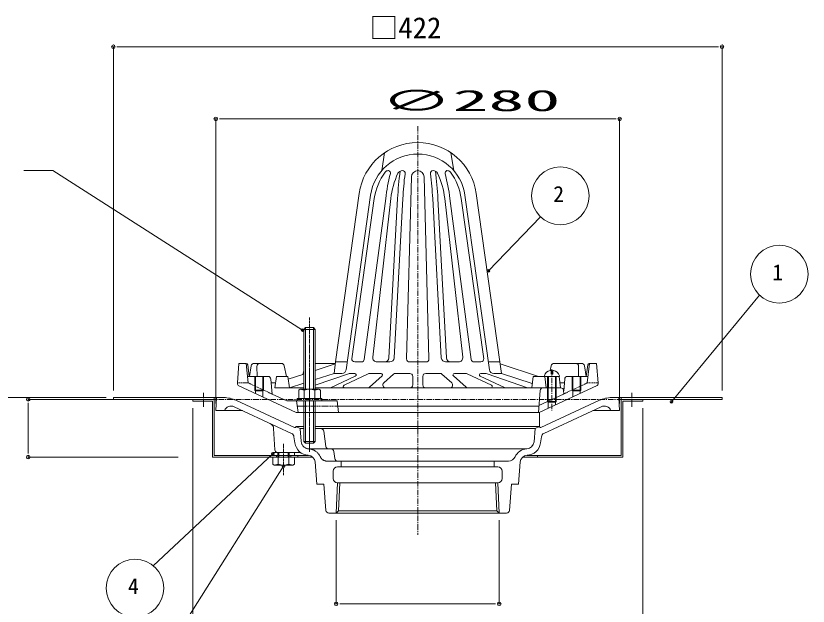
# Model space of a CAD drawing. Units: millimetres, scale not verified. Extents: x -1380 to 1380, y -955 to 955.
# Drawn here: x -729 to -179, y -646 to -237 of the extents above; entities that cross this region are included whole.
import ezdxf
from ezdxf.enums import TextEntityAlignment as Align

# ---------------------------------------------------------------- set-up
doc = ezdxf.new("R2010")
doc.units = ezdxf.units.MM
doc.header["$LTSCALE"] = 3
for name, pattern in [('USER1', [2, 1.25, -0.25, 0.25, -0.25]), ('USER2', [0.375, 0.25, -0.125]), ('USER3', [0.1875, 0.125, -0.0625]), ('USER4', [1.125, 0.75, -0.125, 0.125, -0.125])]:
    doc.linetypes.add(name, pattern=pattern)
for name, color, linetype, lineweight in [('0-0_0', 7, 'Continuous', 15), ('0-2_L-2', 7, 'Continuous', 18), ('0-3_L-1', 7, 'Continuous', 18), ('0-4_L-5', 2, 'USER1', 18), ('0-5_L-3', 7, 'Continuous', 18), ('0-6_L-6', 8, 'Continuous', 18), ('0-9_SUNPO', 7, 'Continuous', 18), ('0-B_L-1a', 3, 'Continuous', 18), ('0-C_L-1b', 150, 'Continuous', 18)]:
    doc.layers.add(name, color=color, linetype=linetype, lineweight=lineweight)
doc.styles.add('ＭＳ ゴシック', font='')
doc.styles.get('ＭＳ ゴシック').set_extended_font_data('MS Gothic')

msp = doc.modelspace()

# ---------------------------------------------------------------- linework, layer by layer
at = {"layer": '0-0_0'}
for p, q in [((-662.201, -258.129), (-659.701, -258.129)), ((-658.451, -258.129), (-655.951, -258.129)), ((-241.451, -258.129), (-243.951, -258.129)), ((-237.701, -258.129), (-240.201, -258.129)), ((-591.201, -308.129), (-588.701, -308.129)), ((-587.451, -308.129), (-584.951, -308.129)), ((-312.451, -308.129), (-314.951, -308.129)), ((-308.701, -308.129), (-311.201, -308.129)), ((-401.595, -414.011), (-400.294, -412.661)), ((-528.921, -454.939), (-530.501, -453.931)), ((-719.98, -501.223), (-719.98, -503.723)), ((-719.98, -504.973), (-719.98, -507.473)), ((-274.547, -504.997), (-273.355, -503.549)), ((-719.98, -539.973), (-719.98, -537.473)), ((-719.98, -543.723), (-719.98, -541.223)), ((-549.766, -539.633), (-551.136, -540.913)), ((-542.45, -547.981), (-543.452, -549.566)), ((-507.716, -644.176), (-505.216, -644.176)), ((-503.966, -644.176), (-501.466, -644.176)), ((-395.936, -644.176), (-398.436, -644.176)), ((-392.186, -644.176), (-394.686, -644.176))]:
    msp.add_line(p, q, dxfattribs=at)
for centre, radius in [((-660.951, -258.129), 1.25), ((-238.951, -258.129), 1.25), ((-589.951, -308.129), 1.25), ((-309.951, -308.129), 1.25), ((-400.945, -413.336), 0.938), ((-529.711, -454.435), 0.938), ((-719.98, -502.473), 1.25), ((-273.951, -504.273), 0.938), ((-719.98, -542.473), 1.25), ((-550.451, -540.273), 0.938), ((-542.951, -548.773), 0.938), ((-506.466, -644.176), 1.25), ((-393.436, -644.176), 1.25)]:
    msp.add_circle(centre, radius, dxfattribs=at)
at = {"layer": '0-2_L-2'}
for p, q in [((-547.951, -541.273), (-547.951, -542.473)), ((-537.951, -541.273), (-537.951, -542.473)), ((-532.951, -541.273), (-525.597, -541.273)), ((-532.951, -542.473), (-522.814, -542.473)), ((-366.951, -542.473), (-377.088, -542.473)), ((-366.951, -541.273), (-374.305, -541.273))]:
    msp.add_line(p, q, dxfattribs=at)
for points in [[(-605.951, -502.473), (-590.951, -502.473), (-590.951, -541.273), (-532.951, -541.273), (-532.951, -542.473), (-592.151, -542.473), (-592.151, -503.673), (-605.951, -503.673)], [(-293.951, -502.473), (-308.951, -502.473), (-308.951, -541.273), (-366.951, -541.273), (-366.951, -542.473), (-307.751, -542.473), (-307.751, -503.673), (-293.951, -503.673)]]:
    msp.add_lwpolyline(points, close=True, dxfattribs=at)
at = {"layer": '0-3_L-1'}
for p, q in [((-590.951, -501.273), (-589.451, -501.273)), ((-590.951, -501.273), (-589.451, -501.273)), ((-590.951, -502.473), (-589.518, -502.473)), ((-590.951, -502.473), (-589.518, -502.473)), ((-308.951, -501.273), (-310.451, -501.273)), ((-308.951, -501.273), (-310.451, -501.273)), ((-308.951, -502.473), (-310.384, -502.473)), ((-308.951, -502.473), (-310.384, -502.473))]:
    msp.add_line(p, q, dxfattribs=at)
for points in [[(-660.951, -502.473), (-590.951, -502.473), (-590.951, -501.273), (-660.951, -501.273)], [(-660.951, -502.473), (-590.951, -502.473), (-590.951, -501.273), (-660.951, -501.273)], [(-238.951, -502.473), (-308.951, -502.473), (-308.951, -501.273), (-238.951, -501.273)], [(-238.951, -502.473), (-308.951, -502.473), (-308.951, -501.273), (-238.951, -501.273)]]:
    msp.add_lwpolyline(points, close=True, dxfattribs=at)
at = {"layer": '0-4_L-5'}
for p, q in [((-449.951, -313.07), (-449.951, -596.273)), ((-524.951, -538.773), (-524.951, -478.07)), ((-356.894, -481.491), (-356.894, -510.279)), ((-598.451, -497.973), (-598.451, -507.573)), ((-598.451, -497.973), (-598.451, -507.573)), ((-301.451, -497.973), (-301.451, -507.573)), ((-301.451, -497.973), (-301.451, -507.573)), ((-605.951, -502.473), (-293.951, -502.473))]:
    msp.add_line(p, q, dxfattribs=at)
at = {"layer": '0-5_L-3', "color": 2, "linetype": 'USER4'}
for p, q in [((-524.951, -537.773), (-524.951, -445.747)), ((-542.951, -533.273), (-542.951, -554.973))]:
    msp.add_line(p, q, dxfattribs=at)
at = {"layer": '0-5_L-3'}
for p, q in [((-528.951, -453.973), (-520.951, -453.973)), ((-357.494, -485.025), (-357.494, -482.534)), ((-356.294, -482.534), (-356.294, -485.025)), ((-362.098, -486.263), (-362.144, -486.525)), ((-362.144, -486.525), (-351.644, -486.525)), ((-359.894, -486.525), (-359.894, -494.525)), ((-359.352, -494.525), (-359.352, -486.525)), ((-356.294, -485.025), (-357.494, -485.025)), ((-354.435, -494.525), (-354.435, -486.525)), ((-353.894, -486.525), (-353.894, -494.525)), ((-351.69, -486.263), (-351.644, -486.525)), ((-531.451, -495.498), (-528.704, -496.075)), ((-528.704, -496.075), (-528.704, -501.998)), ((-521.198, -496.075), (-518.451, -495.498)), ((-521.198, -496.075), (-521.198, -501.998)), ((-589.451, -501.273), (-589.951, -510.273)), ((-584.385, -501.273), (-589.451, -501.273)), ((-575.933, -503.147), (-535.447, -522.026)), ((-323.97, -503.147), (-364.455, -522.026)), ((-315.517, -501.273), (-310.451, -501.273)), ((-310.451, -501.273), (-309.951, -510.273)), ((-571.388, -510.273), (-589.951, -510.273)), ((-577.215, -507.556), (-537.395, -526.124)), ((-322.687, -507.556), (-362.507, -526.124)), ((-328.514, -510.273), (-309.951, -510.273)), ((-534.451, -521.392), (-528.951, -521.392)), ((-520.951, -521.387), (-449.951, -521.387)), ((-365.451, -521.387), (-449.951, -521.387)), ((-379.711, -521.387), (-449.951, -521.387)), ((-368.451, -522.773), (-365.451, -521.387)), ((-549.825, -522.628), (-549.051, -537.378)), ((-517.097, -522.773), (-520.951, -522.773)), ((-449.951, -522.773), (-517.097, -522.773)), ((-515.116, -524.5), (-513.663, -535.046)), ((-449.951, -522.773), (-368.451, -522.773)), ((-368.451, -522.773), (-369.219, -532.024)), ((-535.728, -528.375), (-535.141, -532.638)), ((-528.951, -531.573), (-520.951, -531.573)), ((-364.174, -528.375), (-364.761, -532.638)), ((-511.682, -536.773), (-510.121, -536.773)), ((-510.121, -536.773), (-449.951, -536.773)), ((-374.493, -536.773), (-449.951, -536.773)), ((-547.053, -539.273), (-531.234, -539.273)), ((-546.951, -539.273), (-546.951, -542.473)), ((-546.704, -547.396), (-546.704, -542.473)), ((-539.198, -547.396), (-539.198, -542.473)), ((-538.951, -542.473), (-538.951, -539.273)), ((-508.14, -538.5), (-507.445, -543.546)), ((-549.451, -547.973), (-546.704, -547.396)), ((-539.198, -547.396), (-536.451, -547.973)), ((-519.951, -561.273), (-521.106, -545.875)), ((-502.951, -545.273), (-505.463, -545.273)), ((-505.451, -549.273), (-502.951, -549.273)), ((-449.951, -545.273), (-502.951, -545.273)), ((-502.951, -549.273), (-502.951, -545.273)), ((-502.951, -549.273), (-449.951, -549.273)), ((-449.951, -545.273), (-396.951, -545.273)), ((-396.951, -549.273), (-449.951, -549.273)), ((-396.951, -549.273), (-396.951, -545.273)), ((-396.951, -545.273), (-387.022, -545.273)), ((-394.451, -549.273), (-396.951, -549.273)), ((-379.951, -561.273), (-378.796, -545.875)), ((-508.451, -552.273), (-508.451, -557.273)), ((-391.451, -552.273), (-391.451, -557.273)), ((-449.951, -560.273), (-505.451, -560.273)), ((-449.951, -560.273), (-394.451, -560.273)), ((-504.892, -579.773), (-503.953, -560.346)), ((-395.01, -579.773), (-395.949, -560.346)), ((-511.595, -581.273), (-506.466, -581.273)), ((-504.892, -579.773), (-506.466, -581.273)), ((-504.892, -579.773), (-449.951, -579.773)), ((-395.01, -579.773), (-449.951, -579.773)), ((-395.01, -579.773), (-393.436, -581.273)), ((-388.307, -581.273), (-393.436, -581.273))]:
    msp.add_line(p, q, dxfattribs=at)
at = {"layer": '0-5_L-3', "color": 4}
for p, q in [((-527.751, -452.773), (-527.751, -495.498)), ((-522.151, -452.773), (-522.151, -495.498)), ((-527.751, -532.773), (-527.751, -503.598)), ((-522.151, -532.773), (-522.151, -503.598))]:
    msp.add_line(p, q, dxfattribs=at)
at = {"layer": '0-5_L-3', "color": 4, "linetype": 'USER3'}
for p, q in [((-531.451, -522.773), (-530.683, -532.024)), ((-511.682, -536.773), (-525.549, -536.764)), ((-505.463, -545.273), (-512.88, -545.273))]:
    msp.add_line(p, q, dxfattribs=at)
at = {"layer": '0-5_L-3', "color": 6}
for p, q in [((-546.251, -539.273), (-546.251, -542.473)), ((-539.651, -539.273), (-539.651, -542.473))]:
    msp.add_line(p, q, dxfattribs=at)
at = {"layer": '0-5_L-3'}
for points in [[(-528.951, -495.498), (-528.951, -453.973), (-527.751, -452.773), (-522.151, -452.773), (-520.951, -453.973), (-520.951, -495.498)], [(-528.951, -503.598), (-528.951, -531.573), (-527.751, -532.773), (-522.151, -532.773), (-520.951, -531.573), (-520.951, -503.598)], [(-528.951, -522.773), (-531.451, -522.773), (-534.451, -521.387)], [(-449.951, -581.273), (-506.466, -581.273), (-505.451, -560.273)], [(-449.951, -581.273), (-393.436, -581.273), (-394.451, -560.273)], [(-513.59, -579.423), (-514.951, -561.273), (-519.951, -561.273)], [(-386.312, -579.423), (-384.951, -561.273), (-379.951, -561.273)]]:
    msp.add_lwpolyline(points, dxfattribs=at)
for points in [[(-518.451, -495.498), (-517.451, -496.075), (-517.451, -501.998), (-532.451, -501.998), (-532.451, -496.075), (-531.451, -495.498)], [(-516.451, -501.998), (-516.451, -503.598), (-533.451, -503.598), (-533.451, -501.998)], [(-550.451, -541.273), (-535.451, -541.273), (-535.451, -539.273), (-550.451, -539.273)], [(-550.451, -542.473), (-550.451, -547.396), (-549.451, -547.973), (-536.451, -547.973), (-535.451, -547.396), (-535.451, -542.473)]]:
    msp.add_lwpolyline(points, close=True, dxfattribs=at)
for centre, radius, start, end in [((-357.666, -487.044), 4.5, 92.85539, 170), ((-356.894, -502.525), 20, 91.71913, 92.85539), ((-356.894, -502.525), 20, 87.14461, 88.28087), ((-356.122, -487.044), 4.5, 10, 87.14461), ((-524.951, -507.983), 12.485, 72.50768, 107.49232), ((-584.385, -521.273), 20, 65, 90), ((-315.517, -521.273), 20, 90, 115), ((-579.297, -512.102), 5, 65.38862, 158.55076), ((-320.605, -512.102), 5, 21.44924, 114.61138), ((-553.82, -522.837), 4, 3.00559, 65), ((-535.151, -521.392), 0.7, 245, 360), ((-364.751, -521.392), 0.7, 180, 295), ((-538.7, -528.784), 3, 7.84409, 65), ((-517.097, -524.773), 2, 7.84409, 90), ((-361.202, -528.784), 3, 115, 172.15591), ((-525.234, -531.273), 10, 187.84409, 266.72217), ((-374.668, -531.273), 5.5, 273.27783, 352.15591), ((-374.668, -531.273), 10, 273.27783, 352.15591), ((-547.053, -537.273), 2, 183.00559, 270), ((-511.682, -534.773), 2, 187.84409, 270), ((-510.121, -538.773), 2, 7.84409, 90), ((-373.81, -546.249), 9.5, 93.27783, 155.66313), ((-526.092, -546.249), 5, 4.28915, 86.72217), ((-505.463, -543.273), 2, 187.84409, 270), ((-387.022, -540.273), 5, 270, 335.66313), ((-373.81, -546.249), 5, 93.27783, 175.71085), ((-542.951, -535.488), 12.485, 252.50768, 287.49232), ((-505.451, -552.273), 3, 90, 180), ((-394.451, -552.273), 3, 0, 90), ((-505.451, -557.273), 3, 180, 270), ((-394.451, -557.273), 3, 270, 0), ((-511.595, -579.273), 2, 184.28915, 270), ((-388.307, -579.273), 2, 270, 355.71085)]:
    msp.add_arc(centre, radius, start, end, dxfattribs=at)
at = {"layer": '0-5_L-3', "color": 4, "linetype": 'USER3'}
for centre, radius, start, end in [((-525.234, -531.273), 5.5, 187.84409, 266.72217), ((-526.092, -546.249), 9.5, 24.33687, 86.72217), ((-512.88, -540.273), 5, 204.33687, 270)]:
    msp.add_arc(centre, radius, start, end, dxfattribs=at)
at = {"layer": '0-6_L-6'}
msp.add_line((-365.461, -521.392), (-365.461, -511.461), dxfattribs=at)
at = {"layer": '0-9_SUNPO'}
for p, q in [((-660.951, -496.273), (-660.951, -258.129)), ((-655.951, -258.129), (-243.951, -258.129)), ((-238.951, -496.273), (-238.951, -258.129)), ((-589.951, -505.273), (-589.951, -308.129)), ((-584.951, -308.129), (-314.951, -308.129)), ((-309.951, -505.273), (-309.951, -308.129)), ((-400.945, -413.336), (-364.881, -375.938)), ((-273.951, -504.273), (-213.016, -430.215)), ((-665.951, -501.273), (-872.433, -501.273)), ((-615.951, -502.473), (-719.98, -502.473)), ((-719.98, -507.473), (-719.98, -537.473)), ((-605.951, -508.673), (-605.951, -694.176)), ((-293.951, -508.673), (-293.951, -694.176)), ((-615.951, -542.473), (-719.98, -542.473)), ((-550.451, -540.273), (-633.36, -617.738)), ((-542.951, -548.773), (-641.566, -704.832)), ((-506.466, -586.273), (-506.466, -644.176)), ((-393.436, -586.273), (-393.436, -644.176)), ((-501.466, -644.176), (-398.436, -644.176))]:
    msp.add_line(p, q, dxfattribs=at)
msp.add_lwpolyline([(-529.711, -454.435), (-702.923, -343.959), (-722.923, -343.959)], dxfattribs=at)
for centre in [(-351.09, -361.453), (-199.225, -415.731), (-645.971, -633.261)]:
    msp.add_circle(centre, 20, dxfattribs=at)
at = {"layer": '0-B_L-1a'}
for p, q in [((-474.894, -343.984), (-472.894, -331.584)), ((-424.894, -343.984), (-426.894, -331.584)), ((-454.288, -348.264), (-457.644, -474.498)), ((-445.499, -348.264), (-442.143, -474.498)), ((-506.894, -476.525), (-490.495, -359.82)), ((-499.577, -481.943), (-482.573, -360.933)), ((-400.211, -481.943), (-417.215, -360.933)), ((-392.894, -476.525), (-409.293, -359.82)), ((-495.609, -474.309), (-480.018, -363.353)), ((-472.142, -363.353), (-486.968, -474.789)), ((-468.611, -363.308), (-481.14, -473.21)), ((-463.895, -363.178), (-469.866, -473.687)), ((-460.26, -363.308), (-466.224, -473.687)), ((-439.528, -363.308), (-433.564, -473.687)), ((-435.893, -363.178), (-429.922, -473.687)), ((-431.177, -363.308), (-418.648, -473.21)), ((-427.646, -363.353), (-412.82, -474.789)), ((-404.179, -474.309), (-419.77, -363.353)), ((-507.894, -484.525), (-506.894, -476.525)), ((-506.894, -476.525), (-498.815, -476.525)), ((-488.951, -476.525), (-493.58, -476.525)), ((-469.219, -476.525), (-478.153, -476.525)), ((-455.645, -476.525), (-449.894, -476.525)), ((-444.143, -476.525), (-449.894, -476.525)), ((-430.569, -476.525), (-421.635, -476.525)), ((-410.837, -476.525), (-406.208, -476.525)), ((-392.894, -476.525), (-400.973, -476.525)), ((-391.894, -484.525), (-392.894, -476.525)), ((-520.951, -482.433), (-507.073, -477.956)), ((-366.15, -486.525), (-392.715, -477.956)), ((-539.651, -488.465), (-528.951, -485.013)), ((-520.951, -488.737), (-507.894, -484.525)), ((-497.895, -484.693), (-520.951, -492.751)), ((-493.19, -486.43), (-510.382, -494.525)), ((-507.894, -484.525), (-502.547, -484.525)), ((-484.187, -484.716), (-500.975, -492.62)), ((-493.616, -484.525), (-496.905, -484.525)), ((-496.905, -484.525), (-493.616, -484.525)), ((-474.617, -486.274), (-483.374, -494.023)), ((-475.28, -484.525), (-483.335, -484.525)), ((-466.631, -485.027), (-473.411, -491.027)), ((-465.306, -484.525), (-455.394, -484.525)), ((-453.394, -486.525), (-453.394, -492.525)), ((-446.394, -486.525), (-446.394, -492.525)), ((-434.482, -484.525), (-444.394, -484.525)), ((-433.157, -485.027), (-426.377, -491.027)), ((-425.17, -486.274), (-416.414, -494.023)), ((-424.508, -484.525), (-416.453, -484.525)), ((-415.601, -484.716), (-398.813, -492.62)), ((-406.598, -486.43), (-389.406, -494.525)), ((-406.172, -484.525), (-402.883, -484.525)), ((-402.883, -484.525), (-406.172, -484.525)), ((-401.893, -484.693), (-373.761, -494.525)), ((-391.894, -484.525), (-397.24, -484.525)), ((-370.506, -491.424), (-391.894, -484.525)), ((-370.894, -494.525), (-369.894, -486.525)), ((-369.894, -486.525), (-361.894, -486.525)), ((-361.894, -486.525), (-351.894, -486.525)), ((-361.894, -486.525), (-360.894, -494.525)), ((-351.894, -486.525), (-350.894, -494.525)), ((-538.894, -494.525), (-528.951, -491.318)), ((-538.894, -494.525), (-528.951, -494.525)), ((-350.894, -494.525), (-520.951, -494.525)), ((-484.699, -494.525), (-500.549, -494.525)), ((-444.394, -494.525), (-427.702, -494.525)), ((-415.089, -494.525), (-399.239, -494.525))]:
    msp.add_line(p, q, dxfattribs=at)
msp.add_lwpolyline([(-548.894, -494.525), (-538.894, -494.525), (-539.894, -486.525), (-547.894, -486.525)], close=True, dxfattribs=at)
for centre, radius, start, end in [((-449.894, -365.525), 41, 90, 172.00143), ((-449.894, -365.525), 41, 7.99857, 90), ((-449.894, -365.525), 33, 90, 172.00143), ((-449.894, -365.525), 33, 7.99857, 90), ((-439.831, -369.071), 40.592, 143.71287, 171.90117), ((-470.329, -346.818), 2.84, 86.00665, 141.45452), ((-343.073, -378.466), 129.951, 165.51252, 173.32157), ((-470.52, -345.604), 1.666, 347.80191, 76.52588), ((-411.438, -370.09), 57.574, 155.07835, 173.23547), ((-226.822, -376.053), 237.422, 172.33616, 176.92284), ((-460.426, -347.723), 3.74, 91.62633, 149.57979), ((-460.49, -345.8), 1.816, 347.66272, 91.30069), ((-449.894, -348.38), 4.396, 90, 178.47708), ((-449.894, -348.38), 4.396, 1.52292, 90), ((-439.297, -345.8), 1.816, 88.69931, 192.33728), ((-439.362, -347.723), 3.74, 30.42021, 88.37367), ((-672.965, -376.053), 237.422, 3.07716, 7.66384), ((-488.35, -370.09), 57.574, 6.76453, 24.92165), ((-429.268, -345.604), 1.666, 103.47412, 192.19809), ((-556.715, -378.466), 129.951, 6.67843, 14.48748), ((-429.458, -346.818), 2.84, 38.54548, 93.99335), ((-459.957, -369.071), 40.592, 8.09883, 36.28713), ((-223.18, -376.053), 237.422, 172.77372, 176.92284), ((-676.608, -376.053), 237.422, 3.07716, 7.22628), ((-493.621, -474.525), 2, 170.21259, 270), ((-488.951, -474.525), 2, 270, 352.42153), ((-478.153, -473.525), 3, 173.02306, 270), ((-472.862, -473.525), 3, 270, 356.90713), ((-469.219, -473.525), 3, 270, 356.90713), ((-455.645, -474.525), 2, 177.74041, 270), ((-444.143, -474.525), 2, 270, 2.25959), ((-430.569, -473.525), 3, 183.09287, 270), ((-426.926, -473.525), 3, 183.09287, 270), ((-421.635, -473.525), 3, 270, 6.97694), ((-410.837, -474.525), 2, 187.57847, 270), ((-406.167, -474.525), 2, 270, 9.78741), ((-502.547, -481.525), 3, 270, 352.00143), ((-397.24, -481.525), 3, 187.99857, 270), ((-496.905, -487.525), 3, 90, 109.26407), ((-493.616, -485.525), 1, 295.21425, 90), ((-483.335, -486.525), 2, 90, 115.21425), ((-475.28, -485.525), 1, 311.50699, 90), ((-465.306, -486.525), 2, 90, 131.50699), ((-455.394, -486.525), 2, 0, 90), ((-444.394, -486.525), 2, 90, 180), ((-434.482, -486.525), 2, 48.49301, 90), ((-424.508, -485.525), 1, 90, 228.49301), ((-416.453, -486.525), 2, 64.78575, 90), ((-406.172, -485.525), 1, 90, 244.78575), ((-402.883, -487.525), 3, 70.73593, 90), ((-500.549, -493.525), 1, 115.21425, 270), ((-484.699, -492.525), 2, 270, 311.50699), ((-472.086, -492.525), 2, 131.50699, 270), ((-455.394, -492.525), 2, 270, 0), ((-444.394, -492.525), 2, 180, 270), ((-427.702, -492.525), 2, 270, 48.49301), ((-415.089, -492.525), 2, 228.49301, 270), ((-399.239, -493.525), 1, 270, 64.78575)]:
    msp.add_arc(centre, radius, start, end, dxfattribs=at)
at = {"layer": '0-C_L-1b'}
for p, q in [((-568.894, -477.598), (-568.81, -477.598)), ((-563.421, -477.598), (-544.388, -477.598)), ((-520.951, -477.598), (-507.085, -477.598)), ((-336.366, -477.598), (-355.4, -477.598)), ((-330.894, -477.598), (-330.978, -477.598)), ((-567.819, -478.461), (-566.697, -486.598)), ((-565.395, -479.276), (-566.59, -486.598)), ((-561.429, -479.633), (-561.307, -486.598)), ((-540.806, -486.525), (-542.435, -479.166)), ((-528.951, -482.57), (-529.589, -485.201)), ((-358.106, -482.566), (-357.353, -479.166)), ((-338.359, -479.633), (-338.481, -486.598)), ((-334.393, -479.276), (-333.198, -486.598)), ((-331.969, -478.461), (-333.091, -486.598)), ((-567.894, -486.598), (-553.737, -486.598)), ((-562.894, -486.598), (-562.894, -496.098)), ((-562.394, -486.598), (-562.394, -498.427)), ((-557.394, -486.598), (-557.394, -500.758)), ((-556.894, -486.598), (-556.894, -496.098)), ((-551.743, -488.435), (-550.894, -498.807)), ((-348.044, -488.435), (-348.719, -496.666)), ((-331.894, -486.598), (-346.051, -486.598)), ((-342.894, -486.598), (-342.894, -496.098)), ((-342.394, -486.598), (-342.394, -500.758)), ((-337.394, -486.598), (-337.394, -498.427)), ((-336.894, -486.598), (-336.894, -496.098)), ((-574.894, -491.098), (-574.894, -491.961)), ((-574.317, -492.867), (-534.148, -511.598)), ((-548.466, -491.098), (-551.525, -491.098)), ((-325.471, -492.867), (-365.64, -511.598)), ((-351.322, -491.098), (-348.263, -491.098)), ((-324.894, -491.098), (-324.894, -491.961)), ((-562.894, -496.098), (-562.394, -496.598)), ((-562.894, -496.098), (-556.894, -496.098)), ((-562.394, -496.598), (-557.394, -496.598)), ((-557.394, -496.598), (-556.894, -496.098)), ((-550.894, -498.807), (-540.64, -503.598)), ((-365.044, -496.362), (-366.292, -511.598)), ((-348.894, -498.807), (-365.895, -506.75)), ((-350.737, -494.525), (-363.051, -494.525)), ((-359.894, -494.525), (-363.051, -494.525)), ((-359.894, -494.525), (-359.894, -504.025)), ((-359.394, -494.525), (-359.394, -508.685)), ((-354.394, -494.525), (-354.394, -506.354)), ((-353.894, -494.525), (-353.894, -504.025)), ((-348.743, -496.362), (-348.556, -498.649)), ((-342.394, -496.598), (-342.894, -496.098)), ((-336.894, -496.098), (-342.894, -496.098)), ((-337.394, -496.598), (-342.394, -496.598)), ((-336.894, -496.098), (-337.394, -496.598)), ((-505.894, -503.598), (-540.64, -503.598)), ((-532.894, -511.598), (-533.894, -503.598)), ((-359.394, -504.525), (-359.894, -504.025)), ((-353.894, -504.025), (-359.894, -504.025)), ((-354.394, -504.525), (-359.394, -504.525)), ((-353.894, -504.025), (-354.394, -504.525)), ((-505.456, -507.098), (-449.894, -507.098)), ((-365.924, -507.098), (-449.894, -507.098)), ((-504.894, -511.598), (-449.894, -511.598)), ((-394.894, -511.598), (-449.894, -511.598)), ((-365.64, -511.598), (-394.894, -511.598))]:
    msp.add_line(p, q, dxfattribs=at)
at = {"layer": '0-C_L-1b', "linetype": 'USER2'}
for p, q in [((-574.894, -491.098), (-567.394, -491.098)), ((-550.894, -498.807), (-567.394, -491.098)), ((-348.894, -498.807), (-332.394, -491.098)), ((-324.894, -491.098), (-332.394, -491.098)), ((-533.149, -507.098), (-505.456, -507.098))]:
    msp.add_line(p, q, dxfattribs=at)
at = {"layer": '0-C_L-1b'}
for points in [[(-574.894, -491.098), (-573.894, -477.598), (-568.894, -477.598), (-567.394, -491.098)], [(-324.894, -491.098), (-325.894, -477.598), (-330.894, -477.598), (-332.394, -491.098)], [(-534.148, -511.598), (-504.894, -511.598), (-505.894, -503.598)]]:
    msp.add_lwpolyline(points, dxfattribs=at)
for centre, radius, start, end in [((-568.81, -478.598), 1, 7.85324, 90), ((-563.421, -479.598), 2, 90, 170.73514), ((-559.429, -479.598), 2, 90, 181.00401), ((-544.388, -479.598), 2, 12.48261, 90), ((-355.4, -479.598), 2, 90, 167.51739), ((-340.359, -479.598), 2, 358.99599, 90), ((-336.366, -479.598), 2, 9.26486, 90), ((-330.978, -478.598), 1, 90, 172.14676), ((-553.737, -488.598), 2, 4.6824, 90), ((-346.051, -488.598), 2, 90, 175.3176), ((-573.894, -491.961), 1, 180, 245), ((-325.894, -491.961), 1, 295, 0), ((-363.051, -496.525), 2, 90, 175.3176), ((-350.737, -496.525), 2, 4.6824, 90)]:
    msp.add_arc(centre, radius, start, end, dxfattribs=at)

# ---------------------------------------------------------------- texts
at = {"layer": '0-9_SUNPO', "style": 'ＭＳ ゴシック'}
for s, height, p in [('□422', 14.66, (-483.403, -256.723)), ('2', 11, (-355.963, -368.953)), ('1', 11, (-204.098, -423.231)), ('4', 11, (-650.844, -640.761))]:
    msp.add_text(s, height=height, dxfattribs=at).set_placement(p, align=Align.BOTTOM_LEFT)
at = {"layer": '0-9_SUNPO', "style": 'ＭＳ ゴシック', "width": 2.5}
msp.add_text('∅280', height=14.66, dxfattribs=at).set_placement((-475.687, -307.129), align=Align.BOTTOM_LEFT)

doc.saveas('drawing.dxf')
